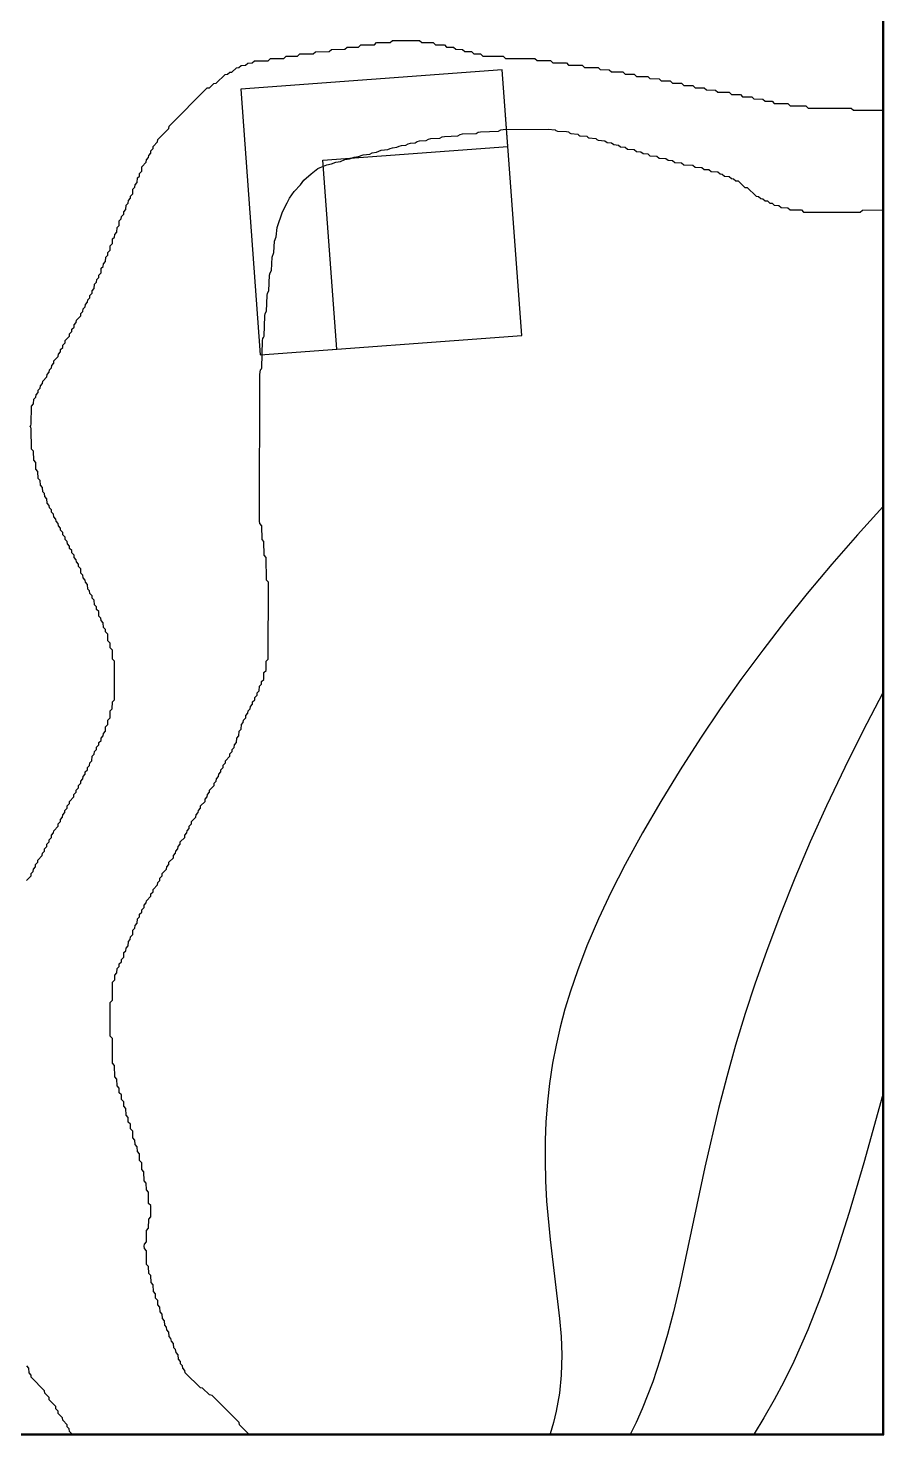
# Model space of a CAD drawing. Header units: millimetres. Extents: x 0 to 600000, y 0 to 540000.
# Drawn here: x 505321 to 600000, y 0 to 155711 of the extents above; entities that cross this region are included whole.
import ezdxf

# ---------------------------------------------------------------- set-up
doc = ezdxf.new("R2010")
doc.units = ezdxf.units.MM
for name, color, linetype in [('BLDG_BOX_CAMPUS', 5, 'Continuous'), ('BLDG_FOOTPRINT_CAMPUS', 8, 'Continuous'), ('CONTOUR_44', 5, 'Continuous'), ('CONTOUR_45', 5, 'Continuous'), ('CONTOUR_46', 150, 'Continuous'), ('CONTOUR_47', 150, 'Continuous'), ('CONTOUR_48', 130, 'Continuous'), ('CONTOUR_49', 90, 'Continuous'), ('CONTOUR_50', 90, 'Continuous'), ('CONTOUR_51', 3, 'Continuous'), ('CONTOUR_52', 60, 'Continuous'), ('CONTOUR_53', 50, 'Continuous'), ('MODEL_BOUNDARY', 7, 'Continuous')]:
    doc.layers.add(name, color=color, linetype=linetype)

msp = doc.modelspace()

# ---------------------------------------------------------------- linework, layer by layer
at = {"layer": 'BLDG_BOX_CAMPUS'}
msp.add_polyline3d([(557759, 151098, 51825), (528837, 148962, 51894), (531011, 119542, 51006), (559932, 121679, 50701), (557759, 151098, 51825)], close=True, dxfattribs=at)
at = {"layer": 'BLDG_FOOTPRINT_CAMPUS'}
msp.add_polyline3d([(531011, 119542, 51006), (539488, 120168, 50903), (537941, 141111, 51037), (558385, 142622, 50980), (557759, 151098, 51825), (528837, 148962, 51894), (531011, 119542, 51006)], close=True, dxfattribs=at)
at = {"layer": 'CONTOUR_44'}
msp.add_polyline3d([(125, 123, 44000), (599875, 124, 44000), (599876, 539875, 44000), (125, 539876, 44000), (125, 123, 44000)], close=True, dxfattribs=at)
at = {"layer": 'CONTOUR_45'}
msp.add_polyline3d([(125, 123, 45000), (599875, 124, 45000), (599876, 539875, 45000), (125, 539876, 45000), (125, 123, 45000)], close=True, dxfattribs=at)
at = {"layer": 'CONTOUR_46'}
msp.add_polyline3d([(125, 123, 46000), (599875, 124, 46000), (599876, 539875, 46000), (125, 539875, 46000)], dxfattribs=at)
at = {"layer": 'CONTOUR_47'}
msp.add_polyline3d([(125, 123, 47000), (599875, 124, 47000), (599876, 539875, 47000), (125, 539875, 47000)], dxfattribs=at)
at = {"layer": 'CONTOUR_48'}
msp.add_polyline3d([(125, 124, 48000), (599875, 124, 48000), (599875, 539875, 48000), (125, 539875, 48000)], dxfattribs=at)
at = {"layer": 'CONTOUR_49'}
msp.add_polyline3d([(125, 124, 49000), (599875, 124, 49000), (599875, 490295, 49000)], dxfattribs=at)
at = {"layer": 'CONTOUR_50'}
msp.add_polyline3d([(125, 124, 50000), (599875, 125, 50000), (599875, 400411, 50000)], dxfattribs=at)
at = {"layer": 'CONTOUR_51'}
msp.add_polyline3d([(125, 124, 51000), (529694, 125, 51000), (528696, 1125, 51000), (528664, 1375, 51000), (528625, 1423, 51000), (525667, 4375, 51000), (525375, 4434, 51000), (524625, 5163, 51000), (524375, 5193, 51000), (522705, 6875, 51000), (522671, 7125, 51000), (522445, 7375, 51000), (522417, 7625, 51000), (522191, 7875, 51000), (522166, 8125, 51000), (521943, 8375, 51000), (521908, 8875, 51000), (521682, 9125, 51000), (521625, 9436, 51000), (521436, 9625, 51000), (521405, 10125, 51000), (521178, 10375, 51000), (521125, 10683, 51000), (520933, 10875, 51000), (520904, 11375, 51000), (520676, 11625, 51000), (520625, 11932, 51000), (520432, 12125, 51000), (520404, 12625, 51000), (520179, 12875, 51000), (520153, 13375, 51000), (519927, 13625, 51000), (519902, 14125, 51000), (519677, 14375, 51000), (519652, 14875, 51000), (519427, 15125, 51000), (519403, 15625, 51000), (519178, 15875, 51000), (519151, 16625, 51000), (518926, 16875, 51000), (518900, 17625, 51000), (518676, 17875, 51000), (518651, 18625, 51000), (518429, 18875, 51000), (518401, 20375, 51000), (518187, 20625, 51000), (518175, 20875, 51000), (518186, 21125, 51000), (518400, 21375, 51000), (518418, 22625, 51000), (518644, 22875, 51000), (518660, 23875, 51000), (518890, 24125, 51000), (518889, 25375, 51000), (518655, 25625, 51000), (518639, 26875, 51000), (518405, 27125, 51000), (518390, 27875, 51000), (518156, 28125, 51000), (518139, 29125, 51000), (517904, 29375, 51000), (517890, 30125, 51000), (517655, 30375, 51000), (517639, 31125, 51000), (517403, 31375, 51000), (517390, 31875, 51000), (517155, 32125, 51000), (517141, 32625, 51000), (516906, 32875, 51000), (516890, 33625, 51000), (516654, 33875, 51000), (516641, 34375, 51000), (516406, 34625, 51000), (516392, 35125, 51000), (516157, 35375, 51000), (516141, 36125, 51000), (515906, 36375, 51000), (515892, 36875, 51000), (515657, 37125, 51000), (515642, 37625, 51000), (515409, 37875, 51000), (515393, 38375, 51000), (515161, 38625, 51000), (515143, 39375, 51000), (514913, 39625, 51000), (514893, 40875, 51000), (514663, 41125, 51000), (514642, 43875, 51000), (514412, 44125, 51000), (514404, 47625, 51000), (514414, 47875, 51000), (514643, 48125, 51000), (514668, 50125, 51000), (514896, 50375, 51000), (514914, 50875, 51000), (515145, 51125, 51000), (515164, 51625, 51000), (515375, 51836, 51000), (515409, 52125, 51000), (515645, 52375, 51000), (515656, 52625, 51000), (515892, 52875, 51000), (515909, 53375, 51000), (516125, 53591, 51000), (516155, 53875, 51000), (516392, 54125, 51000), (516408, 54625, 51000), (516625, 54842, 51000), (516654, 55125, 51000), (516891, 55375, 51000), (516908, 55875, 51000), (517125, 56092, 51000), (517154, 56375, 51000), (517392, 56625, 51000), (517408, 57125, 51000), (517625, 57342, 51000), (517656, 57625, 51000), (517894, 57875, 51000), (517906, 58125, 51000), (518144, 58375, 51000), (518156, 58625, 51000), (518394, 58875, 51000), (518407, 59125, 51000), (518892, 59625, 51000), (518903, 59875, 51000), (519143, 60125, 51000), (519155, 60375, 51000), (519641, 60875, 51000), (519652, 61125, 51000), (519892, 61375, 51000), (519903, 61625, 51000), (520143, 61875, 51000), (520155, 62125, 51000), (520641, 62625, 51000), (520652, 62875, 51000), (520892, 63125, 51000), (520904, 63375, 51000), (521390, 63875, 51000), (521401, 64125, 51000), (521641, 64375, 51000), (521652, 64625, 51000), (521892, 64875, 51000), (521902, 65125, 51000), (522143, 65375, 51000), (522154, 65625, 51000), (522641, 66125, 51000), (522651, 66375, 51000), (522891, 66625, 51000), (522902, 66875, 51000), (523142, 67125, 51000), (523153, 67375, 51000), (523393, 67625, 51000), (523405, 67875, 51000), (523891, 68375, 51000), (523902, 68625, 51000), (524142, 68875, 51000), (524153, 69125, 51000), (524393, 69375, 51000), (524405, 69625, 51000), (524891, 70125, 51000), (524902, 70375, 51000), (525142, 70625, 51000), (525153, 70875, 51000), (525393, 71125, 51000), (525405, 71375, 51000), (525891, 71875, 51000), (525902, 72125, 51000), (526142, 72375, 51000), (526153, 72625, 51000), (526392, 72875, 51000), (526403, 73125, 51000), (526643, 73375, 51000), (526654, 73625, 51000), (526893, 73875, 51000), (526905, 74125, 51000), (527144, 74375, 51000), (527157, 74625, 51000), (527642, 75125, 51000), (527652, 75375, 51000), (527892, 75625, 51000), (527903, 75875, 51000), (528125, 76097, 51000), (528152, 76375, 51000), (528390, 76625, 51000), (528406, 77125, 51000), (528642, 77375, 51000), (528658, 77875, 51000), (528893, 78125, 51000), (528911, 78625, 51000), (529125, 78839, 51000), (529159, 79125, 51000), (529395, 79375, 51000), (529408, 79625, 51000), (529645, 79875, 51000), (529657, 80125, 51000), (529895, 80375, 51000), (529907, 80625, 51000), (530145, 80875, 51000), (530156, 81125, 51000), (530394, 81375, 51000), (530406, 81625, 51000), (530644, 81875, 51000), (530654, 82125, 51000), (530892, 82375, 51000), (530908, 82875, 51000), (531125, 83092, 51000), (531154, 83375, 51000), (531391, 83625, 51000), (531408, 84375, 51000), (531641, 84625, 51000), (531660, 85625, 51000), (531892, 85875, 51000), (531901, 94375, 51000), (531683, 94625, 51000), (531654, 97125, 51000), (531440, 97375, 51000), (531408, 98875, 51000), (531198, 99125, 51000), (531162, 100625, 51000), (530957, 100875, 51000), (530935, 101125, 51000), (530965, 117375, 51000), (531015, 117875, 51000), (531125, 117985, 51000), (531189, 118125, 51000), (531240, 121125, 51000), (531284, 121375, 51000), (531375, 121466, 51000), (531449, 121625, 51000), (531504, 123875, 51000), (531554, 124125, 51000), (531708, 124375, 51000), (531767, 126125, 51000), (531822, 126375, 51000), (531967, 126625, 51000), (532036, 128375, 51000), (532099, 128625, 51000), (532231, 128875, 51000), (532309, 130375, 51000), (532498, 130875, 51000), (532586, 132125, 51000), (532770, 132625, 51000), (532875, 133625, 51000), (533470, 135375, 51000), (533970, 136375, 51000), (534252, 136875, 51000), (534766, 137625, 51000), (535439, 138375, 51000), (535817, 138875, 51000), (536625, 139582, 51000), (537375, 140170, 51000), (537625, 140299, 51000), (538375, 140590, 51000), (538875, 140688, 51000), (539375, 140882, 51000), (539875, 140962, 51000), (540375, 141159, 51000), (540875, 141227, 51000), (541375, 141426, 51000), (541875, 141488, 51000), (542375, 141685, 51000), (543125, 141756, 51000), (543375, 141891, 51000), (543875, 141998, 51000), (544375, 142202, 51000), (545125, 142265, 51000), (545375, 142404, 51000), (545625, 142471, 51000), (546125, 142517, 51000), (546375, 142659, 51000), (546625, 142725, 51000), (547125, 142769, 51000), (547375, 142913, 51000), (547625, 142977, 51000), (548125, 143020, 51000), (548375, 143162, 51000), (548625, 143225, 51000), (549375, 143276, 51000), (549625, 143419, 51000), (549875, 143478, 51000), (550875, 143531, 51000), (551125, 143677, 51000), (551375, 143733, 51000), (552875, 143789, 51000), (553125, 143941, 51000), (553375, 143993, 51000), (554875, 144043, 51000), (555125, 144197, 51000), (555375, 144246, 51000), (557375, 144296, 51000), (557625, 144453, 51000), (557875, 144500, 51000), (562875, 144525, 51000), (563625, 144463, 51000), (563713, 144375, 51000), (563875, 144301, 51000), (564875, 144266, 51000), (565125, 144223, 51000), (565223, 144125, 51000), (565375, 144053, 51000), (566125, 143986, 51000), (566236, 143875, 51000), (566375, 143808, 51000), (567125, 143744, 51000), (567244, 143625, 51000), (567375, 143561, 51000), (568125, 143499, 51000), (568249, 143375, 51000), (568375, 143313, 51000), (569125, 143251, 51000), (569375, 143063, 51000), (569875, 143011, 51000), (570125, 142816, 51000), (570625, 142768, 51000), (570875, 142570, 51000), (571375, 142524, 51000), (571625, 142324, 51000), (572375, 142272, 51000), (572625, 142073, 51000), (573125, 142029, 51000), (573375, 141826, 51000), (573875, 141785, 51000), (574125, 141580, 51000), (574875, 141534, 51000), (575125, 141330, 51000), (575875, 141285, 51000), (576125, 141079, 51000), (576625, 141043, 51000), (576875, 140834, 51000), (577625, 140793, 51000), (577875, 140585, 51000), (578875, 140539, 51000), (579125, 140333, 51000), (579875, 140289, 51000), (580125, 140081, 51000), (580625, 140045, 51000), (580875, 139834, 51000), (581625, 139787, 51000), (581875, 139576, 51000), (582125, 139549, 51000), (582375, 139333, 51000), (582875, 139292, 51000), (583125, 139077, 51000), (583375, 139047, 51000), (583625, 138827, 51000), (583875, 138794, 51000), (584571, 138125, 51000), (584625, 138087, 51000), (584875, 138059, 51000), (585875, 137098, 51000), (586125, 137080, 51000), (586375, 136847, 51000), (586625, 136831, 51000), (586875, 136598, 51000), (587125, 136583, 51000), (587375, 136350, 51000), (587625, 136336, 51000), (587875, 136104, 51000), (588375, 136086, 51000), (588625, 135855, 51000), (589375, 135835, 51000), (589625, 135606, 51000), (590875, 135585, 51000), (591125, 135357, 51000), (592625, 135352, 51000), (597375, 135354, 51000), (597625, 135579, 51000), (599875, 135596, 51000), (599875, 368693, 51000)], dxfattribs=at)
msp.add_polyline3d([(563125, 125, 51000), (599875, 125, 51000), (599875, 102707, 51000), (597083, 99625, 51000), (594244, 96375, 51000), (591517, 93125, 51000), (589101, 90125, 51000), (586592, 86875, 51000), (584194, 83625, 51000), (581904, 80375, 51000), (579715, 77125, 51000), (577466, 73625, 51000), (575326, 70125, 51000), (573294, 66625, 51000), (571380, 63125, 51000), (569847, 60125, 51000), (568428, 57125, 51000), (567140, 54125, 51000), (566087, 51375, 51000), (565323, 49125, 51000), (564720, 47125, 51000), (564191, 45125, 51000), (563736, 43125, 51000), (563356, 41125, 51000), (563015, 38875, 51000), (562789, 36875, 51000), (562616, 34625, 51000), (562533, 32625, 51000), (562514, 30375, 51000), (562569, 28125, 51000), (562692, 25875, 51000), (563078, 21625, 51000), (564121, 12875, 51000), (564283, 10875, 51000), (564359, 8875, 51000), (564305, 6625, 51000), (564103, 4625, 51000), (563744, 2625, 51000), (563439, 1375, 51000), (563076, 125, 51000), (563125, 125, 51000)], close=True, dxfattribs=at)
at = {"layer": 'CONTOUR_52'}
for points in [[(505151, 61375, 52000), (505638, 61875, 52000), (505646, 62125, 52000), (505888, 62375, 52000), (505897, 62625, 52000), (506139, 62875, 52000), (506147, 63125, 52000), (506389, 63375, 52000), (506399, 63625, 52000), (506887, 64125, 52000), (506895, 64375, 52000), (507138, 64625, 52000), (507146, 64875, 52000), (507388, 65125, 52000), (507396, 65375, 52000), (507638, 65625, 52000), (507646, 65875, 52000), (507888, 66125, 52000), (507897, 66375, 52000), (508139, 66625, 52000), (508148, 66875, 52000), (508637, 67375, 52000), (508645, 67625, 52000), (508887, 67875, 52000), (508895, 68125, 52000), (509138, 68375, 52000), (509146, 68625, 52000), (509388, 68875, 52000), (509396, 69125, 52000), (509638, 69375, 52000), (509646, 69625, 52000), (509888, 69875, 52000), (509897, 70125, 52000), (510387, 70625, 52000), (510394, 70875, 52000), (510637, 71125, 52000), (510645, 71375, 52000), (510887, 71625, 52000), (510895, 71875, 52000), (511137, 72125, 52000), (511145, 72375, 52000), (511387, 72625, 52000), (511395, 72875, 52000), (511637, 73125, 52000), (511645, 73375, 52000), (511887, 73625, 52000), (511894, 73875, 52000), (512125, 74106, 52000), (512144, 74375, 52000), (512386, 74625, 52000), (512397, 75125, 52000), (512625, 75353, 52000), (512645, 75625, 52000), (512887, 75875, 52000), (512895, 76125, 52000), (513137, 76375, 52000), (513144, 76625, 52000), (513387, 76875, 52000), (513394, 77125, 52000), (513636, 77375, 52000), (513643, 77625, 52000), (513885, 77875, 52000), (513894, 78375, 52000), (514135, 78625, 52000), (514144, 79125, 52000), (514385, 79375, 52000), (514395, 80125, 52000), (514635, 80375, 52000), (514644, 81125, 52000), (514884, 81375, 52000), (514885, 85625, 52000), (514647, 85875, 52000), (514636, 86875, 52000), (514397, 87125, 52000), (514387, 87625, 52000), (514150, 87875, 52000), (514137, 88625, 52000), (513898, 88875, 52000), (513875, 89152, 52000), (513652, 89375, 52000), (513639, 89875, 52000), (513400, 90125, 52000), (513375, 90404, 52000), (513154, 90625, 52000), (513140, 91125, 52000), (512902, 91375, 52000), (512875, 91656, 52000), (512656, 91875, 52000), (512641, 92375, 52000), (512403, 92625, 52000), (512393, 92875, 52000), (512155, 93125, 52000), (512125, 93409, 52000), (511909, 93625, 52000), (511892, 94125, 52000), (511655, 94375, 52000), (511644, 94625, 52000), (511407, 94875, 52000), (511375, 95161, 52000), (511161, 95375, 52000), (511143, 95875, 52000), (510907, 96125, 52000), (510895, 96375, 52000), (510659, 96625, 52000), (510646, 96875, 52000), (510410, 97125, 52000), (510397, 97375, 52000), (510161, 97625, 52000), (510147, 97875, 52000), (509912, 98125, 52000), (509898, 98375, 52000), (509663, 98625, 52000), (509649, 98875, 52000), (509414, 99125, 52000), (509399, 99375, 52000), (509165, 99625, 52000), (509150, 99875, 52000), (508916, 100125, 52000), (508901, 100375, 52000), (508668, 100625, 52000), (508652, 100875, 52000), (508419, 101125, 52000), (508402, 101375, 52000), (508170, 101625, 52000), (508125, 101922, 52000), (507922, 102125, 52000), (507905, 102375, 52000), (507675, 102625, 52000), (507657, 102875, 52000), (507430, 103125, 52000), (507403, 103625, 52000), (507176, 103875, 52000), (507125, 104183, 52000), (506933, 104375, 52000), (506906, 104875, 52000), (506683, 105125, 52000), (506657, 105625, 52000), (506437, 105875, 52000), (506406, 106625, 52000), (506187, 106875, 52000), (506157, 107625, 52000), (505941, 107875, 52000), (505908, 108875, 52000), (505696, 109125, 52000), (505664, 111375, 52000), (505625, 111525, 52000), (505525, 111625, 52000), (505625, 111725, 52000), (505665, 111875, 52000), (505708, 113875, 52000), (505917, 114125, 52000), (505953, 114625, 52000), (506168, 114875, 52000), (506193, 115125, 52000), (506415, 115375, 52000), (506438, 115625, 52000), (506663, 115875, 52000), (506686, 116125, 52000), (506913, 116375, 52000), (506937, 116625, 52000), (507406, 117125, 52000), (507425, 117375, 52000), (507656, 117625, 52000), (507675, 117875, 52000), (507906, 118125, 52000), (507925, 118375, 52000), (508156, 118625, 52000), (508177, 118875, 52000), (508651, 119375, 52000), (508668, 119625, 52000), (508902, 119875, 52000), (508918, 120125, 52000), (509152, 120375, 52000), (509168, 120625, 52000), (509402, 120875, 52000), (509420, 121125, 52000), (509898, 121625, 52000), (509913, 121875, 52000), (510149, 122125, 52000), (510163, 122375, 52000), (510399, 122625, 52000), (510414, 122875, 52000), (510649, 123125, 52000), (510666, 123375, 52000), (511146, 123875, 52000), (511159, 124125, 52000), (511375, 124341, 52000), (511409, 124625, 52000), (511646, 124875, 52000), (511659, 125125, 52000), (511896, 125375, 52000), (511908, 125625, 52000), (512145, 125875, 52000), (512157, 126125, 52000), (512394, 126375, 52000), (512406, 126625, 52000), (512643, 126875, 52000), (512660, 127375, 52000), (512875, 127590, 52000), (512907, 127875, 52000), (513144, 128125, 52000), (513155, 128375, 52000), (513392, 128625, 52000), (513409, 129125, 52000), (513625, 129341, 52000), (513655, 129625, 52000), (513892, 129875, 52000), (513909, 130375, 52000), (514125, 130591, 52000), (514155, 130875, 52000), (514392, 131125, 52000), (514407, 131625, 52000), (514642, 131875, 52000), (514659, 132375, 52000), (514875, 132591, 52000), (514905, 132875, 52000), (515142, 133125, 52000), (515158, 133625, 52000), (515393, 133875, 52000), (515410, 134375, 52000), (515625, 134590, 52000), (515657, 134875, 52000), (515894, 135125, 52000), (515905, 135375, 52000), (516142, 135625, 52000), (516159, 136125, 52000), (516375, 136341, 52000), (516407, 136625, 52000), (516644, 136875, 52000), (516655, 137125, 52000), (516892, 137375, 52000), (516909, 137875, 52000), (517125, 138091, 52000), (517156, 138375, 52000), (517393, 138625, 52000), (517411, 139125, 52000), (517625, 139339, 52000), (517658, 139625, 52000), (517894, 139875, 52000), (517916, 140375, 52000), (518395, 140875, 52000), (518408, 141125, 52000), (518646, 141375, 52000), (518660, 141625, 52000), (518897, 141875, 52000), (518911, 142125, 52000), (519148, 142375, 52000), (519165, 142625, 52000), (519648, 143125, 52000), (519665, 143375, 52000), (520875, 144598, 52000), (520912, 144875, 52000), (525125, 149087, 52000), (525375, 149103, 52000), (525875, 149590, 52000), (526125, 149605, 52000), (527125, 150585, 52000), (527375, 150602, 52000), (527625, 150840, 52000), (527875, 150854, 52000), (528375, 151335, 52000), (528625, 151351, 52000), (528875, 151585, 52000), (529375, 151605, 52000), (529625, 151838, 52000), (530125, 151856, 52000), (530375, 152087, 52000), (531875, 152110, 52000), (532125, 152344, 52000), (533625, 152362, 52000), (533875, 152598, 52000), (535125, 152613, 52000), (535375, 152849, 52000), (536875, 152864, 52000), (537125, 153101, 52000), (538625, 153114, 52000), (538875, 153352, 52000), (540375, 153365, 52000), (540625, 153603, 52000), (541875, 153614, 52000), (542125, 153853, 52000), (543625, 153865, 52000), (543875, 154103, 52000), (545375, 154114, 52000), (545625, 154351, 52000), (548625, 154352, 52000), (548875, 154115, 52000), (550125, 154104, 52000), (550375, 153865, 52000), (551375, 153856, 52000), (551625, 153616, 52000), (552375, 153607, 52000), (552625, 153366, 52000), (553375, 153358, 52000), (553625, 153117, 52000), (554375, 153110, 52000), (554625, 152868, 52000), (555375, 152861, 52000), (555625, 152618, 52000), (557875, 152611, 52000), (558125, 152368, 52000), (561375, 152361, 52000), (561625, 152118, 52000), (563125, 152111, 52000), (563375, 151869, 52000), (564875, 151861, 52000), (565125, 151619, 52000), (566625, 151611, 52000), (566875, 151369, 52000), (568375, 151361, 52000), (568625, 151118, 52000), (569625, 151111, 52000), (569875, 150869, 52000), (571125, 150861, 52000), (571375, 150618, 52000), (572375, 150611, 52000), (572625, 150368, 52000), (573875, 150361, 52000), (574125, 150118, 52000), (575125, 150111, 52000), (575375, 149868, 52000), (576375, 149860, 52000), (576625, 149618, 52000), (577625, 149610, 52000), (577875, 149368, 52000), (578875, 149360, 52000), (579125, 149118, 52000), (580125, 149110, 52000), (580375, 148868, 52000), (581375, 148860, 52000), (581625, 148618, 52000), (582875, 148609, 52000), (583125, 148367, 52000), (584125, 148359, 52000), (584375, 148117, 52000), (585375, 148109, 52000), (585625, 147867, 52000), (586625, 147858, 52000), (586875, 147617, 52000), (587625, 147609, 52000), (587875, 147367, 52000), (589375, 147358, 52000), (589625, 147117, 52000), (591375, 147108, 52000), (591625, 146867, 52000), (596375, 146856, 52000), (596625, 146616, 52000), (599875, 146614, 52000), (599875, 340657, 52000)], [(125, 124, 52000), (510145, 125, 52000), (509906, 375, 52000), (509875, 654, 52000), (509654, 875, 52000), (509642, 1125, 52000), (509156, 1625, 52000), (509125, 1900, 52000), (508656, 2375, 52000), (508643, 2625, 52000), (508403, 2875, 52000), (508392, 3125, 52000), (507657, 3875, 52000), (507643, 4125, 52000), (507156, 4625, 52000), (507143, 4875, 52000), (505671, 6375, 52000), (505653, 6625, 52000), (505421, 6875, 52000), (505398, 7375, 52000), (505169, 7625, 52000)]]:
    msp.add_polyline3d(points, dxfattribs=at)
msp.add_polyline3d([(572125, 125, 52000), (599875, 125, 52000), (599875, 82141, 52000), (597664, 77875, 52000), (595678, 73875, 52000), (593664, 69625, 52000), (591863, 65625, 52000), (590156, 61625, 52000), (588548, 57625, 52000), (587042, 53625, 52000), (585727, 49875, 52000), (584665, 46625, 52000), (583602, 43125, 52000), (582619, 39625, 52000), (581712, 36125, 52000), (580196, 29625, 52000), (577421, 16625, 52000), (576713, 13625, 52000), (576063, 11125, 52000), (575261, 8375, 52000), (574428, 5875, 52000), (573258, 2875, 52000), (572588, 1375, 52000), (571979, 125, 52000), (572125, 125, 52000)], close=True, dxfattribs=at)
at = {"layer": 'CONTOUR_53'}
msp.add_polyline3d([(585875, 125, 53000), (599875, 125, 53000), (599875, 37666, 53000), (597783, 30125, 53000), (596166, 24625, 53000), (594568, 19625, 53000), (593063, 15375, 53000), (591581, 11625, 53000), (590031, 8125, 53000), (588930, 5875, 53000), (587871, 3875, 53000), (586725, 1875, 53000), (585641, 125, 53000), (585875, 125, 53000)], close=True, dxfattribs=at)
at = {"layer": 'MODEL_BOUNDARY'}
msp.add_polyline3d([(0, 0, 43000), (600000, 0, 43000), (600000, 540000, 43000), (0, 540000, 43000)], close=True, dxfattribs=at)

doc.saveas('drawing.dxf')
